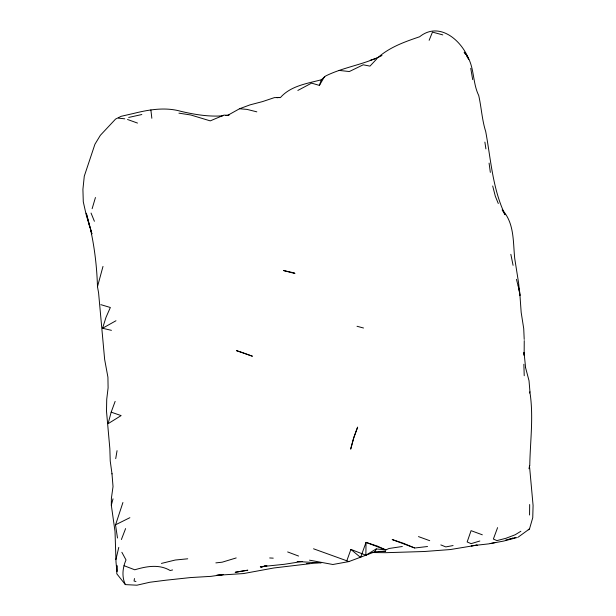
<?xml version="1.0" encoding="UTF-8"?>
<svg xmlns="http://www.w3.org/2000/svg" width="616" height="616" viewBox="0 0 616 616"><rect width="100%" height="100%" fill="white"/><g stroke="black" fill="none" stroke-linecap="round" stroke-linejoin="round"><path stroke-width="0.92" d="M524.247 340.617L524.139 355.34L524.024 352.398L525.61 367.675M116.994 565.388L116.901 571.594L116.016 562.177L115.023 531.462L111.319 505.205L111.388 498.313L113.028 486.578L111.973 473.635M116.878 566.235L116.801 573.812L125.364 584.607L136.906 585.2L149.827 582.251L165.812 580.218L190.621 577.562L210.941 576.36L223.392 574.559L216.678 575.313L243.497 573.565L273.928 567.967L318.564 562.67M529.567 515.014L529.675 504.512M309.509 560.167L332.856 564.502L348.802 561.607L365.873 555.216L366.02 542.38L377.277 546.053L385.816 549.926L389.019 548.479L402.325 546.5M529.76 465.85C530.145 441.587 533.641 417.248 530.053 393.054L529.029 380.773L525.679 368.06M134.465 578.524L134.065 581.027L135.951 581.519M115.716 458.658L117.055 450.666M121.86 552.275L126.018 559.929C122.553 567.744 121.652 576.807 125.364 584.607M528.99 468.753L529.614 465.534M115.908 559.567L118.78 547.355M112.012 473.927L110.226 460.984L109.848 448.656L106.499 411.157L106.73 399.268L108.1 387.857L107.923 377.215L104.643 359.421L98.583 292.816L97.482 286.702L102.995 266.412M111.173 412.158L108.085 423.7L121.129 415.6L111.173 412.158L115.138 401.378M111.319 505.205L113.021 498.837M518.156 537.167L529.506 528.913L532.748 517.702L533.086 505.474L529.637 467.49M92.138 208.685L95.449 197.505M111.434 330.338L102.556 328.266L106.021 317.294L110.349 307.492L100.862 304.658M297.844 90.444L311.588 83.129L319.411 85.401L321.321 79.787L325.679 75.976C343.643 67.044 363.994 64.657 381.966 55.517M122.931 502.494L115.585 524.778L129.876 517.686M348.802 561.607L346.816 560.799L350.904 549.418L365.873 555.216L374.928 551.759L385.631 551.305L378.34 551.436M497.597 527.619L493.377 539.046L496.92 540.602L505.952 538.284L515.168 534.765L520.867 531.269M121.383 539.531L125.602 528.582M429.144 40.317L432.455 32.109L442.804 34.896M529.413 393.039L529.922 391.83M374.928 551.759L376.268 548.91L385.816 549.926L366.02 542.38L360.606 557.48L350.904 549.418M319.411 85.401L324.594 76.515M376.653 59.021L369.977 66.112L363.209 64.796L349.349 71.533L339.139 70.424M528.228 529.822L529.506 528.913M321.321 79.787C307.03 83.545 290.69 85.84 280.419 97.582L274.443 97.605L262.585 101.578L249.98 104.882L239.539 108.747L227.766 115.315L223.962 115.1L210.241 120.875L190.814 114.992L178.925 113.151M365.873 555.216L376.268 548.91M102.556 328.266L115.977 320.744M370.239 60.276L377.462 58.004C389.474 47.178 404.627 41.857 419.612 36.767C439.308 20.975 461.569 40.279 468.791 59.359L466.743 56.202M479.841 541.002L471.117 543.659L467.159 541.957L471.071 530.661L482.328 534.803M510.071 538.869L512.728 538.161M517.201 537.514L503.534 541.094L490.213 543.574M505.697 540.07L515.607 537.506M161.415 563.417L175.252 560.029L187.726 558.797M172.596 569.946L170.185 570.539C159.174 563.933 146.369 566.327 134.765 569.792L124.062 565.704M266.397 565.804L260.822 567.136L266.967 565.835M128.69 117.44L141.834 114.522M495.641 542.48L488.757 543.866L471.225 545.83L477.192 545.114L450.319 549.549L424.232 551.513L385.801 552.691L371.925 552.537M453.083 545.545L445.822 546.916L440.833 544.914M262.139 566.466L260.314 566.782L284.415 564.279L302.086 561.515M263.971 566.143L265.796 565.819M222.9 115.8C208.855 116.924 194.587 114.568 180.942 111.342C165.434 106.891 149.064 109.586 133.726 113.421L121.221 116.285L115.585 119.057L100.362 135.304L94.933 144.244L84.284 176.168L82.914 189.366L83.283 201.825L86.225 214.915L91.915 233.895L86.271 213.198L89.805 227.096M277.146 97.698L279.002 97.397M225.51 115.531L229.137 115.084M427.535 546.508L414.714 548.009L403.442 543.289L392.176 539.547L414.452 547.901M215.862 562.885L222.191 562.185L236.205 557.934M306.653 563.625L309.309 563.378M371.633 552.537L373.435 552.39L371.54 552.506M321.013 563.001L297.128 561.484M269.685 557.965L273.235 558.15M239.539 108.747L247.008 109.394L256.826 111.843M118.511 118.149L124.779 118.819M357.018 326.272L363.509 328.012M313.529 548.787L346.816 560.799M127.527 119.481L137.491 123.069M418.457 536.59L429.722 540.694M287.657 551.944L298.567 556.048M464.287 52.198C475.013 64.164 471.871 81.643 478.709 95.442C481.427 107.407 481.974 119.797 485.716 131.57C490.89 159.559 492.554 188.719 505.097 214.776L502.171 209.817C514.568 223.077 512.966 241.942 514.745 258.628L518.572 282.783L519.904 295.526L519.604 293.693M464.187 52.252L465.719 54.624M498.305 203.526L495.341 196.296L492.692 186.001M91.053 213.051L94.394 221.283M516.454 279.333L519.719 292.084L521.175 312.428L523.723 328.621L524.208 339.416M90.567 229.545C94.702 248.31 96.912 267.513 97.482 286.702M510.841 254.316L513.082 265.342M470.755 68.314L472.68 79.618M518.264 285.431L519.303 291.853M484.884 142.104L485.901 148.903M115.531 524.971L117.502 538.03M489.081 163.109L490.336 172.395M150.881 109.941L151.836 118.272M523.862 364.256L524.224 375.721M353.692 437.922L350.681 449.141L353.692 437.953L357.634 427.096L353.692 437.922M238.608 571.671L235.166 572.318L247.825 570.2L238.608 571.671M294.032 272.873L283.529 270.54L294.941 273.543L294.032 272.873M242.126 352.483L236.429 350.62L252.437 356.225L242.126 352.483"/></g></svg>
